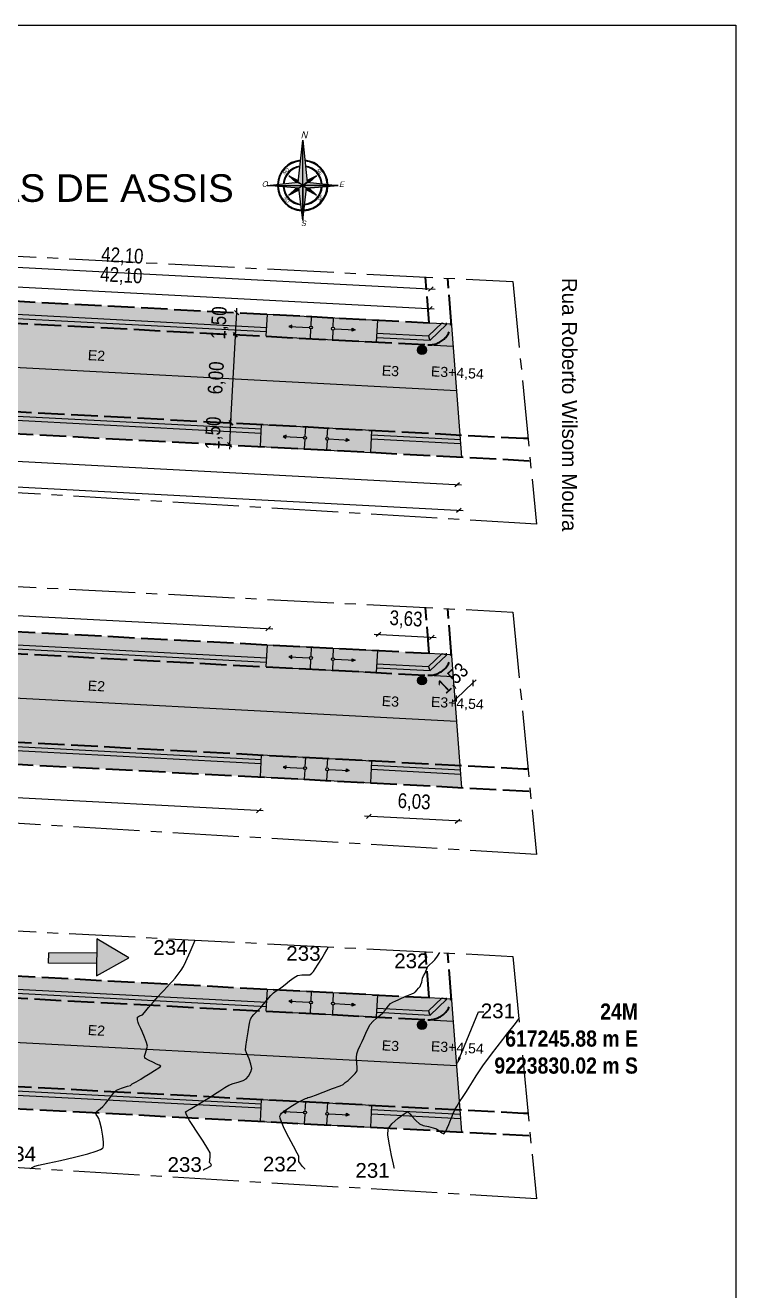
# Model space of a CAD drawing. Header units: feet. Extents: x 203667 to 205527, y 9204857 to 9205156.
# Drawn here: x 205034.8 to 205083, y 9205009.2 to 9205095.2 of the extents above; entities that cross this region are included whole.
import ezdxf
from ezdxf import colors
from ezdxf.entities.mleader import LeaderData, LeaderLine
from ezdxf.math import Vec2, Vec3

# ---------------------------------------------------------------- set-up
doc = ezdxf.new("R2010")
doc.units = ezdxf.units.FT
doc.header["$LTSCALE"] = 0.3
doc.header["$MEASUREMENT"] = 0
for name, pattern in [('ACAD_ISO02W100', [15, 12, -3]), ('CENTER2', [1.125, 0.75, -0.125, 0.125, -0.125]), ('CONTINUO', [0])]:
    doc.linetypes.add(name, pattern=pattern)
for name, color, linetype in [('_EIXO PROJETADO', 2, 'Continuous'), ('C-ROAD-CNTR-N', 92, 'Continuous'), ('C1-HM-CURVA_INTERMEDIARIA', 3, 'Continuous'), ('Calçada Projetada', 20, 'Continuous'), ('cotas1', 7, 'Continuous'), ('Estacas', 7, 'CONTINUO'), ('F-HZ-ESTACA', 98, 'Continuous'), ('NORTE', 7, 'Continuous'), ('Pavimento projetado', 51, 'Continuous'), ('PONTOS_SUBSTITUIDOS', 7, 'Continuous'), ('Poste e Rede Elétrica', 6, 'Continuous'), ('SINALIZACAO', 1, 'Continuous'), ('TEXTOS', 7, 'Continuous')]:
    doc.layers.add(name, color=color, linetype=linetype)
for name, color, linetype, lineweight in [('Alvenaria de 1 Vez', 6, 'ACAD_ISO02W100', 35), ('Cotas Acessibilidade', 5, 'Continuous', 25), ('Cotas Calçadas', 7, 'Continuous', 25), ('MEIO FIO PROJETADO', 7, 'ACAD_ISO02W100', 35), ('PENA015', 1, 'Continuous', 15)]:
    doc.layers.add(name, color=color, linetype=linetype, lineweight=lineweight)
doc.styles.add('Arial', font='arial.ttf')
doc.styles.add('COTAS', font='ariblk.ttf', dxfattribs={"width": 0.75})
doc.styles.add('Roman', font='arial.ttf', dxfattribs={"height": 2})
doc.styles.add('SUPERFRENCH', font='SUF_____.pfb', dxfattribs={"oblique": 15, "height": 2})
doc.styles.add('TARCISIO', font='swissci.ttf')
doc.dimstyles.new('Cota Alvenaria', dxfattribs={"dimtxt": 1, "dimasz": 0.3, "dimexe": 1, "dimexo": 1, "dimgap": 0.5, "dimtad": 1, "dimzin": 4, "dimtxsty": 'TARCISIO', "dimblk": 'OBLIQUE', "dimcen": -2, "dimdle": 0.3, "dimse1": 1, "dimse2": 1, "dimclrd": 256, "dimclre": 256, "dimclrt": 6, "dimadec": 0, "dimazin": 0, "dimtfac": 1, "dimtix": 1, "dimtmove": 0, "dimatfit": 3, "dimldrblk": 'DOT', "dimfxl": 1, "dimlwd": -1, "dimlwe": -1, "dimarcsym": 0})
doc.dimstyles.new('Cota Calçadas', dxfattribs={"dimtxt": 1, "dimasz": 0.3, "dimexe": 1, "dimexo": 1, "dimgap": 0.5, "dimtad": 1, "dimzin": 4, "dimtxsty": 'TARCISIO', "dimblk": 'OBLIQUE', "dimcen": -2, "dimdle": 0.3, "dimse1": 1, "dimse2": 1, "dimclrd": 256, "dimclre": 256, "dimclrt": 256, "dimadec": 0, "dimazin": 0, "dimtfac": 1, "dimtix": 1, "dimtmove": 0, "dimatfit": 3, "dimldrblk": 'DOT', "dimfxl": 1, "dimlwd": -1, "dimlwe": -1, "dimarcsym": 0})
doc.dimstyles.new('Cota Piso Tatil', dxfattribs={"dimtxt": 1, "dimasz": 0.3, "dimexe": 1, "dimexo": 1, "dimgap": 0.5, "dimtad": 1, "dimzin": 4, "dimtxsty": 'TARCISIO', "dimblk": 'OBLIQUE', "dimcen": -2, "dimdle": 0.3, "dimse1": 1, "dimse2": 1, "dimclrd": 256, "dimclre": 256, "dimclrt": 5, "dimadec": 0, "dimazin": 0, "dimtfac": 1, "dimtix": 1, "dimtmove": 0, "dimatfit": 3, "dimldrblk": 'DOT', "dimfxl": 1, "dimlwd": -1, "dimlwe": -1, "dimarcsym": 0})

# ---------------------------------------------------------------- blocks, each defined once
blk = doc.blocks.new('r150')
at = {"linetype": 'Continuous'}
h = blk.add_hatch(color=4, dxfattribs=at)
h.dxf.hatch_style = 1
edge = h.paths.add_edge_path()
edge.add_arc((0, 0.907), 0.1, 180, 270, ccw=False)
edge.add_line((-0.1, 0.907), (-1.3, 0.907))
edge.add_line((-1.3, 0.907), (-1.3, 0.807))
edge.add_line((-1.3, 0.807), (-1.5, 0.907))
edge.add_line((-1.5, 0.907), (-1.3, 1.007))
edge.add_line((-1.3, 1.007), (-1.3, 0.907))
edge.add_line((-1.3, 0.907), (-0.1, 0.907))
edge.add_arc((0, 0.907), 0.1, 90, 180, ccw=False)
edge.add_line((0, 1.007), (0, 1.65))
edge.add_line((0, 1.65), (-3, 1.65))
edge.add_line((-3, 1.65), (-3, 0.15))
edge.add_line((-3, 0.15), (0, 0.15))
edge.add_line((0, 0.15), (0, 0.807))
edge = h.paths.add_edge_path()
edge.add_arc((1.5, 0.907), 0.1, 180, 270, ccw=False)
edge.add_arc((1.5, 0.907), 0.1, 90, 180, ccw=False)
edge.add_line((1.5, 1.007), (1.5, 1.65))
edge.add_line((1.5, 1.65), (0, 1.65))
edge.add_line((0, 1.65), (0, 1.007))
edge.add_arc((0, 0.907), 0.1, 0, 90, ccw=False)
edge.add_arc((0, 0.907), 0.1, -90, 0, ccw=False)
edge.add_line((0, 0.807), (0, 0.15))
edge.add_line((0, 0.15), (1.5, 0.15))
edge.add_line((1.5, 0.15), (1.5, 0.807))
edge = h.paths.add_edge_path()
edge.add_line((4.5, 1.65), (1.5, 1.65))
edge.add_line((1.5, 1.65), (1.5, 1.007))
edge.add_arc((1.5, 0.907), 0.1, 0, 90, ccw=False)
edge.add_line((1.6, 0.907), (2.8, 0.907))
edge.add_line((2.8, 0.907), (2.8, 1.007))
edge.add_line((2.8, 1.007), (3, 0.907))
edge.add_line((3, 0.907), (2.8, 0.807))
edge.add_line((2.8, 0.807), (2.8, 0.907))
edge.add_line((2.8, 0.907), (1.6, 0.907))
edge.add_arc((1.5, 0.907), 0.1, -90, 0, ccw=False)
edge.add_line((1.5, 0.807), (1.5, 0.15))
edge.add_line((1.5, 0.15), (4.5, 0.15))
edge.add_line((4.5, 0.15), (4.5, 1.65))
at = {"layer": 'PENA015', "color": 7}
for points in [[(-3, 0.15), (-3, 1.65)], [(-3, 1.65), (4.5, 1.65)], [(-1.3, 1.007), (-1.5, 0.907), (-1.3, 0.807)], [(-1.5, 0.907), (-0.1, 0.907)], [(-1.3, 0.807), (-1.3, 1.007)], [(0, 1.007), (0, 1.65)], [(1.5, 1.007), (1.5, 1.65)], [(1.6, 0.907), (3, 0.907)], [(2.8, 0.807), (2.8, 1.007)], [(2.8, 1.007), (3, 0.907), (2.8, 0.807)], [(4.5, 0.15), (4.5, 1.65)], [(-3, 0.15), (4.5, 0.15)], [(0, 0.15), (0, 0.807)], [(1.5, 0.807), (1.5, 0.15)]]:
    blk.add_lwpolyline(points, dxfattribs=at)
for centre in [(0, 0.907), (1.5, 0.907)]:
    blk.add_circle(centre, 0.1, dxfattribs=at)
blk = doc.blocks.new('*U61')
at = {"layer": 'NORTE', "color": 252, "linetype": 'Continuous'}
for points in [[(0.236, 2.003), (0.962, 1.141), (1.127, 1.112)], [(2.264, 2.249), (1.127, 1.112), (1.322, 1.078)], [(1.156, 0.948), (1.127, 1.112), (0.244, 0.23)], [(1.127, 1.112), (1.156, 0.948), (2.018, 0.221)]]:
    blk.add_solid(points, dxfattribs=at)
blk = doc.blocks.new('*U62')
at = {"layer": 'NORTE', "color": 252, "linetype": 'Continuous'}
for points in [[(1.022, 1.704), (1.034, 1.355), (1.092, 1.308)], [(0.535, 1.216), (0.922, 1.09), (0.962, 1.141)], [(1.156, 0.948), (1.104, 0.907), (1.231, 0.521)], [(1.322, 1.078), (1.37, 1.019), (1.718, 1.008)]]:
    blk.add_solid(points, dxfattribs=at)
blk = doc.blocks.new('*U63')
at = {"layer": 'NORTE', "linetype": 'Continuous'}
for points in [[(1.494, 1.556), (2.264, 2.249), (1.092, 1.308)], [(1.494, 1.556), (1.127, 1.112), (2.264, 2.249)], [(1.494, 1.556), (1.092, 1.308), (1.127, 1.112)]]:
    blk.add_solid(points, dxfattribs=at)
blk = doc.blocks.new('*U64')
at = {"layer": 'NORTE', "linetype": 'Continuous'}
for points in [[(0.236, 2.003), (1.034, 1.352), (1.034, 1.355)], [(0.236, 2.003), (1.127, 1.112), (1.034, 1.352)], [(1.022, 1.704), (1.092, 1.308), (1.14, 1.346)], [(1.034, 1.352), (1.127, 1.112), (1.092, 1.308)], [(1.127, 1.112), (0.962, 1.141), (0.244, 0.23)], [(0.535, 1.216), (0.958, 1.142), (0.905, 1.204)], [(1.127, 1.112), (1.366, 1.019), (1.322, 1.078)], [(1.127, 1.112), (2.018, 0.221), (1.366, 1.019)], [(1.156, 0.943), (1.231, 0.521), (1.219, 0.891)], [(1.36, 1.125), (1.322, 1.078), (1.718, 1.008)], [(1.366, 1.019), (2.018, 0.221), (1.37, 1.019)]]:
    blk.add_solid(points, dxfattribs=at)
blk = doc.blocks.new('norte01')
at = {"layer": 'NORTE'}
for p, q in [((-0.098, 0.141), (0, 1.26)), ((0, 1.26), (0.114, 0.163)), ((-1.248, 0), (-0.096, 0.137)), ((0, 0), (-1.248, 0)), ((0.114, 0.163), (1.608, 0)), ((-0.098, -0.141), (0, 0)), ((0, -1.26), (-0.098, -0.141)), ((0.114, -0.163), (0, -1.26)), ((1.608, 0), (0.114, -0.163))]:
    blk.add_line(p, q, dxfattribs=at)
for points in [[(0, 1.26), (0, 0), (-0.096, 0.137)], [(-0.161, 0.129), (-0.096, 0.137), (-0.345, 0.492)], [(0.114, 0.163), (0.345, 0.492), (0.104, 0.235)], [(-0.161, -0.129), (-0.096, -0.137), (-0.345, -0.492)], [(0, -1.26), (0, 0), (-0.096, -0.137)], [(0, 0), (1.608, 0), (0.114, -0.163)], [(0.114, -0.163), (0.345, -0.492), (0.104, -0.235)]]:
    blk.add_lwpolyline(points, close=True, dxfattribs=at)
for points in [[(0, 1.26), (0, 0)], [(0, 0), (-0.345, 0.492)], [(-0.345, 0.492), (-0.161, 0.129)], [(-0.345, 0.492), (-0.089, 0.219)], [(0, 0), (0.345, 0.492)], [(0.345, 0.492), (0.104, 0.235)], [(0.345, 0.492), (0.174, 0.156)], [(-1.248, 0), (1.608, 0)], [(-1.248, 0), (1.608, 0)], [(-1.248, 0), (-0.096, -0.137)], [(0, 0), (-0.345, -0.492)], [(-0.345, -0.492), (-0.161, -0.129)], [(-0.345, -0.492), (-0.091, -0.222)], [(0, -1.26), (0, 0)], [(0, 0), (0.345, -0.492)], [(0.345, -0.492), (0.104, -0.235)], [(0.345, -0.492), (0.174, -0.156)]]:
    blk.add_lwpolyline(points, dxfattribs=at)
for radius, start, end in [(0.9, 92.0213, 177.3619), (0.871, 92.2575, 177.0455), (0.697, 94.0924, 174.5827), (0.668, 94.4924, 174.0444), (0.9, 4.9431, 87.6111), (0.871, 5.3202, 87.3318), (0.697, 8.261, 85.1591), (0.668, 8.9053, 84.6848), (0.9, 182.6381, 267.9787), (0.871, 182.9545, 267.7425), (0.697, 185.4173, 265.9076), (0.668, 185.9556, 265.5076), (0.9, 272.3889, 355.0569), (0.871, 272.6682, 354.6798), (0.697, 274.8409, 351.739), (0.668, 275.3152, 351.0947)]:
    blk.add_arc((0, 0), radius, start, end, dxfattribs=at)
at = {"layer": 'NORTE', "color": 254, "linetype": 'Continuous', "rotation": 314.9999999999994}
for name in ['*U61', '*U62']:
    blk.add_blockref(name, (-1.583, 0.01), dxfattribs=at)
at = {"layer": 'NORTE', "linetype": 'Continuous', "rotation": 314.9999999999994}
for name in ['*U64', '*U63']:
    blk.add_blockref(name, (-1.583, 0.01), dxfattribs=at)
at = {"layer": 'NORTE', "style": 'SUPERFRENCH', "oblique": 15}
for s, height, rotation, p in [('O', 0.192, 270, (-0.046, 1.457)), ('SO', 0.12, 225, (-0.459, 0.718)), ('NO', 0.12, 315, (0.361, 0.651)), ('S', 0.192, 270, (-1.445, 0.065)), ('N', 0.24, 270, (1.68, 0.072)), ('SE', 0.12, 315, (-0.588, -0.585)), ('NE', 0.12, 225, (0.536, -0.47)), ('E', 0.192, 270, (-0.055, -1.291))]:
    blk.add_text(s, height=height, rotation=rotation, dxfattribs=at).set_placement(p)
blk = doc.blocks.new('_Oblique')
at = {"layer": 'cotas1', "color": 0, "lineweight": -2}
blk.add_line((-0.5, -0.5), (0.5, 0.5), dxfattribs=at)
blk = doc.blocks.new('*D360')
at = {"layer": 'Cotas Acessibilidade', "transparency": 16777216}
blk.add_line((204999.293, 9205056.891), (205051.583, 9205054.136), dxfattribs=at)
at = {"layer": 'Defpoints', "color": 0, "transparency": 16777216}
for p in [(204999.474, 9205054.613), (205051.283, 9205054.151), (205051.164, 9205051.889, 0)]:
    blk.add_point(p, dxfattribs=at)
at = {"layer": 'Cotas Acessibilidade', "transparency": 16777216, "xscale": 0.3, "yscale": 0.3, "zscale": 0.3}
for p, rotation in [((204999.593, 9205056.876), 176.9830488568913), ((205051.283, 9205054.151), 356.9830488568913)]:
    blk.add_blockref('_Oblique', p, dxfattribs=dict(at, rotation=rotation))
at = {"layer": 'Cotas Acessibilidade', "color": 5, "transparency": 16777216, "insert": (205025.496, 9205056.607), "char_height": 1, "attachment_point": 5, "rotation": 356.98305, "style": 'TARCISIO'}
blk.add_mtext('51,76', dxfattribs=at)
blk = doc.blocks.new('_Dot')
at = {"color": 0, "linetype": 'ByBlock', "lineweight": -2}
blk.add_line((-0.5, 0), (-1, 0), dxfattribs=at)
at = {"color": 0, "linetype": 'ByBlock', "const_width": 0.5}
blk.add_lwpolyline([(-0.25, 0, 1), (0.25, 0, 1)], format="xyb", close=True, dxfattribs=at)
blk = doc.blocks.new('*D189')
at = {"layer": 'Cotas Acessibilidade', "transparency": 16777216}
blk.add_line((205058.473, 9205053.775), (205062.693, 9205053.554), dxfattribs=at)
at = {"layer": 'Defpoints', "color": 0, "transparency": 16777216}
for p in [(205062.393, 9205053.57), (205058.654, 9205051.494, 0), (205062.275, 9205051.305, 0)]:
    blk.add_point(p, dxfattribs=at)
at = {"layer": 'Cotas Acessibilidade', "transparency": 16777216, "xscale": 0.3, "yscale": 0.3, "zscale": 0.3}
for p, rotation in [((205058.772, 9205053.76), 177.0054117076237), ((205062.393, 9205053.57), 357.0054117076237)]:
    blk.add_blockref('_Oblique', p, dxfattribs=dict(at, rotation=rotation))
at = {"layer": 'Cotas Acessibilidade', "color": 5, "transparency": 16777216, "insert": (205060.64, 9205054.759), "char_height": 1, "attachment_point": 5, "rotation": 357.00541, "style": 'TARCISIO'}
blk.add_mtext('3,63', dxfattribs=at)
blk = doc.blocks.new('*D190')
at = {"layer": 'Cotas Acessibilidade', "transparency": 16777216}
for p, q in [((205064.073, 9205049.41), (205065.184, 9205050.464)), ((205065.184, 9205050.464), (205065.401, 9205050.67)), ((205064.073, 9205049.41), (205063.855, 9205049.203))]:
    blk.add_line(p, q, dxfattribs=at)
at = {"layer": 'Defpoints', "color": 0, "transparency": 16777216}
for p in [(205063.386, 9205052.359, 0), (205062.275, 9205051.305, 0), (205065.184, 9205050.464)]:
    blk.add_point(p, dxfattribs=at)
at = {"layer": 'Cotas Acessibilidade', "transparency": 16777216, "xscale": 0.3, "yscale": 0.3, "zscale": 0.3}
for p, rotation in [((205065.184, 9205050.464), 223.4915244976605), ((205064.073, 9205049.41), 43.49152449766054)]:
    blk.add_blockref('_Oblique', p, dxfattribs=dict(at, rotation=rotation))
at = {"layer": 'Cotas Acessibilidade', "color": 5, "transparency": 16777216, "insert": (205063.874, 9205050.732), "char_height": 1, "attachment_point": 5, "rotation": 43.49152, "style": 'TARCISIO'}
blk.add_mtext('1,53', dxfattribs=at)
blk = doc.blocks.new('*D191')
at = {"layer": 'Cotas Acessibilidade', "transparency": 16777216}
blk.add_line((205064.441, 9205041.062), (205057.822, 9205041.411), dxfattribs=at)
at = {"layer": 'Defpoints', "color": 0, "transparency": 16777216}
for p in [(205058.304, 9205044.854, 0), (205064.324, 9205044.536, 0), (205058.121, 9205041.396)]:
    blk.add_point(p, dxfattribs=at)
at = {"layer": 'Cotas Acessibilidade', "transparency": 16777216, "xscale": 0.3, "yscale": 0.3, "zscale": 0.3}
for p, rotation in [((205058.121, 9205041.396), 176.9830488764366), ((205064.141, 9205041.078), 356.9830488764366)]:
    blk.add_blockref('_Oblique', p, dxfattribs=dict(at, rotation=rotation))
at = {"layer": 'Cotas Acessibilidade', "color": 5, "transparency": 16777216, "insert": (205061.189, 9205042.331), "char_height": 1, "attachment_point": 5, "rotation": 356.98305, "style": 'TARCISIO'}
blk.add_mtext('6,03', dxfattribs=at)
blk = doc.blocks.new('*D192')
at = {"layer": 'Cotas Acessibilidade', "transparency": 16777216}
blk.add_line((205050.931, 9205041.774), (204999.321, 9205044.495), dxfattribs=at)
at = {"layer": 'Defpoints', "color": 0, "transparency": 16777216}
for p in [(204999.803, 9205047.937, 0), (204999.621, 9205044.479), (205050.814, 9205045.248, 0)]:
    blk.add_point(p, dxfattribs=at)
at = {"layer": 'Cotas Acessibilidade', "transparency": 16777216, "xscale": 0.3, "yscale": 0.3, "zscale": 0.3}
for p, rotation in [((204999.621, 9205044.479), 176.9830488802311), ((205050.632, 9205041.79), 356.9830488802311)]:
    blk.add_blockref('_Oblique', p, dxfattribs=dict(at, rotation=rotation))
at = {"layer": 'Cotas Acessibilidade', "color": 5, "transparency": 16777216, "insert": (205025.184, 9205044.229), "char_height": 1, "attachment_point": 5, "rotation": 356.98305, "style": 'TARCISIO'}
blk.add_mtext('51,08', dxfattribs=at)
blk = doc.blocks.new('*D369')
at = {"layer": 'Cotas Calçadas', "transparency": 16777216}
blk.add_line((205019.92, 9205078.128), (205062.559, 9205075.881), dxfattribs=at)
at = {"layer": 'Defpoints', "color": 0, "transparency": 16777216}
for p in [(205020.09, 9205075.658), (205062.259, 9205075.897), (205062.13, 9205073.443)]:
    blk.add_point(p, dxfattribs=at)
at = {"layer": 'Cotas Calçadas', "transparency": 16777216, "xscale": 0.3, "yscale": 0.3, "zscale": 0.3}
for p, rotation in [((205020.219, 9205078.113), 176.9830488638376), ((205062.259, 9205075.897), 356.9830488638376)]:
    blk.add_blockref('_Oblique', p, dxfattribs=dict(at, rotation=rotation))
at = {"layer": 'Cotas Calçadas', "transparency": 16777216, "insert": (205041.297, 9205078.099), "char_height": 1, "attachment_point": 5, "rotation": 356.98305, "style": 'TARCISIO'}
blk.add_mtext('42,10', dxfattribs=at)
blk = doc.blocks.new('*D370')
at = {"layer": 'Cotas Calçadas', "transparency": 16777216}
blk.add_line((204999.222, 9205067.372), (205064.421, 9205063.936), dxfattribs=at)
at = {"layer": 'Defpoints', "color": 0, "transparency": 16777216}
for p in [(204999.699, 9205070.725), (205064.299, 9205067.32), (205064.121, 9205063.951)]:
    blk.add_point(p, dxfattribs=at)
at = {"layer": 'Cotas Calçadas', "transparency": 16777216, "xscale": 0.3, "yscale": 0.3, "zscale": 0.3}
for p, rotation in [((204999.521, 9205067.356), 176.983048863629), ((205064.121, 9205063.951), 356.9830488636291)]:
    blk.add_blockref('_Oblique', p, dxfattribs=dict(at, rotation=rotation))
at = {"layer": 'Cotas Calçadas', "transparency": 16777216, "insert": (205031.879, 9205066.748), "char_height": 1, "attachment_point": 5, "rotation": 356.98305, "style": 'TARCISIO'}
blk.add_mtext('64,69', dxfattribs=at)
blk = doc.blocks.new('*D371')
at = {"layer": 'Cotas Calçadas', "transparency": 16777216}
for p, q in [((205048.665, 9205066.642), (205048.744, 9205068.14)), ((205048.744, 9205068.14), (205048.759, 9205068.439)), ((205048.665, 9205066.642), (205048.649, 9205066.342))]:
    blk.add_line(p, q, dxfattribs=at)
at = {"layer": 'Defpoints', "color": 0, "transparency": 16777216}
for p in [(205048.744, 9205068.14), (205050.831, 9205068.03), (205050.752, 9205066.532, 0)]:
    blk.add_point(p, dxfattribs=at)
at = {"layer": 'Cotas Calçadas', "transparency": 16777216, "xscale": 0.3, "yscale": 0.3, "zscale": 0.3}
for p, rotation in [((205048.744, 9205068.14), 266.9830488592135), ((205048.665, 9205066.642), 86.98304885921344)]:
    blk.add_blockref('_Oblique', p, dxfattribs=dict(at, rotation=rotation))
at = {"layer": 'Cotas Calçadas', "transparency": 16777216, "insert": (205047.611, 9205067.448), "char_height": 1, "attachment_point": 5, "rotation": 86.98305, "style": 'TARCISIO'}
blk.add_mtext('1,50', dxfattribs=at)
blk = doc.blocks.new('*D372')
at = {"layer": 'Cotas Calçadas', "transparency": 16777216}
blk.add_line((205048.728, 9205067.84), (205049.075, 9205074.431), dxfattribs=at)
at = {"layer": 'Defpoints', "color": 0, "transparency": 16777216}
for p in [(205049.059, 9205074.131), (205051.147, 9205074.021), (205050.831, 9205068.03)]:
    blk.add_point(p, dxfattribs=at)
at = {"layer": 'Cotas Calçadas', "transparency": 16777216, "xscale": 0.3, "yscale": 0.3, "zscale": 0.3}
for p, rotation in [((205049.059, 9205074.131), 86.98304886280864), ((205048.744, 9205068.14), 266.9830488628086)]:
    blk.add_blockref('_Oblique', p, dxfattribs=dict(at, rotation=rotation))
at = {"layer": 'Cotas Calçadas', "transparency": 16777216, "insert": (205047.808, 9205071.193), "char_height": 1, "attachment_point": 5, "rotation": 86.98305, "style": 'TARCISIO'}
blk.add_mtext('6,00', dxfattribs=at)
blk = doc.blocks.new('*D373')
at = {"layer": 'Cotas Calçadas', "transparency": 16777216}
for p, q in [((205049.059, 9205074.131), (205049.138, 9205075.629)), ((205049.138, 9205075.629), (205049.154, 9205075.929)), ((205049.059, 9205074.131), (205049.044, 9205073.832))]:
    blk.add_line(p, q, dxfattribs=at)
at = {"layer": 'Defpoints', "color": 0, "transparency": 16777216}
for p in [(205049.138, 9205075.629), (205051.226, 9205075.519), (205051.147, 9205074.021)]:
    blk.add_point(p, dxfattribs=at)
at = {"layer": 'Cotas Calçadas', "transparency": 16777216, "xscale": 0.3, "yscale": 0.3, "zscale": 0.3}
for p, rotation in [((205049.138, 9205075.629), 266.9830488619973), ((205049.059, 9205074.131), 86.9830488619973)]:
    blk.add_blockref('_Oblique', p, dxfattribs=dict(at, rotation=rotation))
at = {"layer": 'Cotas Calçadas', "transparency": 16777216, "insert": (205048.005, 9205074.938), "char_height": 1, "attachment_point": 5, "rotation": 86.98305, "style": 'TARCISIO'}
blk.add_mtext('1,50', dxfattribs=at)
blk = doc.blocks.new('*D375')
at = {"layer": 'Cotas Calçadas', "transparency": 16777216}
blk.add_line((204999.318, 9205065.627), (205064.524, 9205062.191), dxfattribs=at)
at = {"layer": 'Defpoints', "color": 0, "transparency": 16777216}
for p in [(204999.808, 9205069.217), (205064.414, 9205065.812), (205064.224, 9205062.207)]:
    blk.add_point(p, dxfattribs=at)
at = {"layer": 'Cotas Calçadas', "transparency": 16777216, "xscale": 0.3, "yscale": 0.3, "zscale": 0.3}
for p, rotation in [((204999.618, 9205065.612), 176.9830488648498), ((205064.224, 9205062.207), 356.9830488648498)]:
    blk.add_blockref('_Oblique', p, dxfattribs=dict(at, rotation=rotation))
at = {"layer": 'Cotas Calçadas', "color": 6, "transparency": 16777216, "insert": (205031.979, 9205065.003), "char_height": 1, "attachment_point": 5, "rotation": 356.98305, "style": 'TARCISIO'}
blk.add_mtext('64,70', dxfattribs=at)
blk = doc.blocks.new('*D377')
at = {"layer": 'Cotas Calçadas', "transparency": 16777216}
blk.add_line((205019.99, 9205079.467), (205062.63, 9205077.22), dxfattribs=at)
at = {"layer": 'Defpoints', "color": 0, "transparency": 16777216}
for p in [(205020.169, 9205077.156), (205062.33, 9205077.235), (205062.209, 9205074.941)]:
    blk.add_point(p, dxfattribs=at)
at = {"layer": 'Cotas Calçadas', "transparency": 16777216, "xscale": 0.3, "yscale": 0.3, "zscale": 0.3}
for p, rotation in [((205020.29, 9205079.451), 176.983048863846), ((205062.33, 9205077.235), 356.983048863846)]:
    blk.add_blockref('_Oblique', p, dxfattribs=dict(at, rotation=rotation))
at = {"layer": 'Cotas Calçadas', "color": 6, "transparency": 16777216, "insert": (205041.368, 9205079.437), "char_height": 1, "attachment_point": 5, "rotation": 356.98305, "style": 'TARCISIO'}
blk.add_mtext('42,10', dxfattribs=at)
blk = doc.blocks.new('A$C0B4D12F7')
at = {"layer": 'SINALIZACAO'}
h = blk.add_hatch(color=4, dxfattribs=at)
h.dxf.hatch_style = 1
h.paths.add_polyline_path([(3.391, 0), (5.645, 1.302), (3.391, 2.603)])
h = blk.add_hatch(color=4, dxfattribs=at)
h.dxf.hatch_style = 1
h.paths.add_polyline_path([(3.391, 1.591), (0, 1.591), (0, 0.867), (3.391, 0.867)])
at = {"layer": 'SINALIZACAO', "color": 4}
for p, q in [((3.391, 1.591), (0, 1.591)), ((0, 0.867), (0, 1.591)), ((3.391, 0.867), (0, 0.867))]:
    blk.add_line(p, q, dxfattribs=at)
blk.add_lwpolyline([(5.645, 1.302), (3.391, 2.603), (3.391, 0)], close=True, dxfattribs=at)

msp = doc.modelspace()

# ---------------------------------------------------------------- hatches: boundary and pattern name
at = {"layer": 'Calçada Projetada'}
h = msp.add_hatch(color=256, dxfattribs=at)
h.dxf.hatch_style = 1
h.paths.add_polyline_path([(205020.169, 9205077.156), (205020.201, 9205076.376), (205020.193, 9205076.377), (205020.231, 9205075.651), (205062.13, 9205073.443, 0.414214), (205063.707, 9205074.862), (205062.209, 9205074.941)])
h = msp.add_hatch(color=256, dxfattribs=at)
h.dxf.hatch_style = 1
h.paths.add_polyline_path([(205064.414, 9205065.812), (205064.299, 9205067.32), (205000.356, 9205070.69, -1.199273), (204999.783, 9205070.542), (204999.808, 9205069.217)])
h.paths.add_polyline_path([(205032.859, 9205068.17, -1), (205033.461, 9205068.17, -1)], flags=16)
h = msp.add_hatch(color=256, dxfattribs=at)
h.dxf.hatch_style = 1
h.paths.add_polyline_path([(205020.169, 9205054.699), (205020.201, 9205053.919), (205020.193, 9205053.92), (205020.231, 9205053.194), (205062.13, 9205050.986, 0.414214), (205063.707, 9205052.405), (205062.209, 9205052.484)])
h = msp.add_hatch(color=256, dxfattribs=at)
h.dxf.hatch_style = 1
h.paths.add_polyline_path([(205064.414, 9205043.355), (205064.299, 9205044.863), (205000.356, 9205048.233, -1.199273), (204999.783, 9205048.085), (204999.808, 9205046.76)])
h.paths.add_polyline_path([(205032.859, 9205045.714, -1), (205033.461, 9205045.714, -1)], flags=16)
h = msp.add_hatch(color=256, dxfattribs=at)
h.dxf.hatch_style = 1
h.paths.add_polyline_path([(205020.169, 9205031.295), (205020.201, 9205030.515), (205020.193, 9205030.516), (205020.231, 9205029.79), (205062.13, 9205027.582, 0.414214), (205063.707, 9205029.001), (205062.209, 9205029.08)])
h = msp.add_hatch(color=256, dxfattribs=at)
h.dxf.hatch_style = 1
h.paths.add_polyline_path([(205064.414, 9205019.951), (205064.299, 9205021.459), (205000.356, 9205024.829, -1.199273), (204999.783, 9205024.681), (204999.808, 9205023.356)])
h.paths.add_polyline_path([(205032.859, 9205022.31, -1), (205033.461, 9205022.31, -1)], flags=16)
at = {"layer": 'Pavimento projetado', "lineweight": 20}
h = msp.add_hatch(color=256, dxfattribs=at)
h.dxf.hatch_style = 1
h.paths.add_polyline_path([(205064.067, 9205070.336), (204999.608, 9205073.734), (204999.699, 9205070.725), (204999.824, 9205070.718, -0.602815), (205000.356, 9205070.69), (205064.299, 9205067.32)])
h.paths.add_polyline_path([(205063.835, 9205073.353), (205062.13, 9205073.443), (204999.457, 9205076.746), (204999.602, 9205073.936), (204999.608, 9205073.734), (205064.067, 9205070.336)])
h.paths.add_polyline_path([(205062.026, 9205073.088, -1), (205061.424, 9205073.088, -1)], flags=16)
h = msp.add_hatch(color=256, dxfattribs=at)
h.dxf.hatch_style = 1
h.paths.add_polyline_path([(205062.13, 9205073.443), (205063.835, 9205073.353), (205063.72, 9205074.861), (205063.707, 9205074.862, -0.414214)])
h = msp.add_hatch(color=256, dxfattribs=at)
h.dxf.hatch_style = 1
h.paths.add_polyline_path([(205064.067, 9205047.879), (204999.608, 9205051.277), (204999.699, 9205048.268), (204999.824, 9205048.261, -0.602815), (205000.356, 9205048.233), (205064.299, 9205044.863)])
h.paths.add_polyline_path([(205063.835, 9205050.896), (205062.13, 9205050.986), (204999.457, 9205054.289), (204999.602, 9205051.479), (204999.608, 9205051.277), (205064.067, 9205047.879)])
h.paths.add_polyline_path([(205062.026, 9205050.631, -1), (205061.424, 9205050.631, -1)], flags=16)
h = msp.add_hatch(color=256, dxfattribs=at)
h.dxf.hatch_style = 1
h.paths.add_polyline_path([(205062.13, 9205050.986), (205063.835, 9205050.896), (205063.72, 9205052.404), (205063.707, 9205052.405, -0.414214)])
h = msp.add_hatch(color=256, dxfattribs=at)
h.dxf.hatch_style = 1
h.paths.add_polyline_path([(205064.067, 9205024.476), (204999.608, 9205027.873), (204999.699, 9205024.864), (204999.824, 9205024.857, -0.602815), (205000.356, 9205024.829), (205064.299, 9205021.459)])
h.paths.add_polyline_path([(205063.835, 9205027.492), (205062.13, 9205027.582), (204999.457, 9205030.885), (204999.602, 9205028.075), (204999.608, 9205027.873), (205064.067, 9205024.476)])
h.paths.add_polyline_path([(205062.026, 9205027.227, -1), (205061.424, 9205027.227, -1)], flags=16)
h = msp.add_hatch(color=256, dxfattribs=at)
h.dxf.hatch_style = 1
h.paths.add_polyline_path([(205062.13, 9205027.582), (205063.835, 9205027.492), (205063.72, 9205029), (205063.707, 9205029.001, -0.414214)])
at = {"layer": 'Poste e Rede Elétrica', "linetype": 'ByBlock'}
h = msp.add_hatch(color=256, dxfattribs=at)
h.dxf.hatch_style = 1
h.paths.add_polyline_path([(205061.424, 9205073.088, 1), (205062.026, 9205073.088, 1)])
h = msp.add_hatch(color=256, dxfattribs=at)
h.dxf.hatch_style = 1
h.paths.add_polyline_path([(205061.424, 9205050.631, 1), (205062.026, 9205050.631, 1)])
h = msp.add_hatch(color=256, dxfattribs=at)
h.dxf.hatch_style = 1
h.paths.add_polyline_path([(205061.424, 9205027.227, 1), (205062.026, 9205027.227, 1)])

# ---------------------------------------------------------------- linework, layer by layer
at = {"layer": '_EIXO PROJETADO', "linetype": 'CENTER2', "ltscale": 20}
for points in [[(204997.307, 9205081.377), (205067.899, 9205077.743), (205069.497, 9205061.266), (204997.957, 9205065.55)], [(204997.307, 9205058.92), (205067.899, 9205055.287), (205069.497, 9205038.809), (204997.957, 9205043.093)], [(204997.307, 9205035.516), (205067.899, 9205031.883), (205069.497, 9205015.406), (204997.957, 9205019.689)]]:
    msp.add_lwpolyline(points, close=True, dxfattribs=at)
at = {"layer": 'Alvenaria de 1 Vez', "ltscale": 0.5}
for points in [[(205020.169, 9205077.156), (205062.209, 9205074.941), (205061.97, 9205078.049)], [(204999.808, 9205069.217), (205069.08, 9205065.566)], [(205020.169, 9205054.699), (205062.209, 9205052.484), (205061.97, 9205055.592)], [(204999.808, 9205046.76), (205069.08, 9205043.109)], [(205020.169, 9205031.295), (205062.209, 9205029.08), (205061.97, 9205032.188)], [(204999.808, 9205023.356), (205069.08, 9205019.705)]]:
    msp.add_lwpolyline(points, dxfattribs=at)
at = {"layer": 'C-ROAD-CNTR-N', "color": 98, "linetype": 'Continuous', "lineweight": -3, "flags": 128}
for points in [[(204999.608, 9205073.734), (205064.067, 9205070.336)], [(204999.608, 9205051.277), (205064.067, 9205047.879)], [(204999.608, 9205027.873), (205064.067, 9205024.476)]]:
    msp.add_lwpolyline(points, dxfattribs=at)
at = {"layer": 'C1-HM-CURVA_INTERMEDIARIA', "linetype": 'Continuous', "lineweight": -3, "flags": 128}
for points, elevation in [([(205035.126, 9205017.464), (205035.204, 9205017.51), (205035.324, 9205017.58), (205035.375, 9205017.61), (205035.426, 9205017.639), (205035.673, 9205017.69), (205036.304, 9205017.823), (205037.172, 9205018.012), (205038.127, 9205018.235), (205039.021, 9205018.466), (205039.593, 9205018.639), (205039.888, 9205018.755), (205040.003, 9205018.823), (205040.032, 9205018.853), (205040.056, 9205018.899), (205040.087, 9205019.022), (205040.096, 9205019.27), (205040.054, 9205019.675), (205039.953, 9205020.206), (205039.846, 9205020.645), (205039.782, 9205020.865), (205039.697, 9205020.992), (205039.584, 9205021.129), (205039.535, 9205021.242), (205039.647, 9205021.366), (205039.865, 9205021.525), (205040.052, 9205021.673), (205040.221, 9205021.883), (205040.486, 9205022.231), (205040.766, 9205022.582), (205040.981, 9205022.8), (205041.311, 9205022.94), (205041.709, 9205023.054), (205041.914, 9205023.108), (205041.979, 9205023.163), (205042.044, 9205023.22), (205042.136, 9205023.271), (205042.308, 9205023.363), (205042.46, 9205023.448), (205042.615, 9205023.541), (205042.861, 9205023.693), (205043.12, 9205023.855), (205043.313, 9205023.977), (205043.564, 9205024.132), (205043.843, 9205024.309), (205043.974, 9205024.414), (205043.861, 9205024.484), (205043.699, 9205024.551), (205043.478, 9205024.664), (205043.135, 9205024.842), (205042.949, 9205024.943), (205042.903, 9205025.016), (205042.867, 9205025.093), (205042.921, 9205025.24), (205043.021, 9205025.525), (205043.072, 9205025.779), (205043.007, 9205026.027), (205042.865, 9205026.405), (205042.716, 9205026.769), (205042.627, 9205026.978), (205042.563, 9205027.11), (205042.487, 9205027.258), (205042.435, 9205027.382), (205042.387, 9205027.582), (205042.39, 9205027.762), (205042.545, 9205027.847), (205042.729, 9205027.923), (205042.872, 9205028.077), (205043.153, 9205028.401), (205043.489, 9205028.795), (205043.8, 9205029.157), (205044.002, 9205029.389), (205044.18, 9205029.577), (205044.391, 9205029.792), (205044.6, 9205030.009), (205044.773, 9205030.201), (205044.949, 9205030.413), (205045.16, 9205030.68), (205045.366, 9205030.958), (205045.527, 9205031.204), (205045.681, 9205031.533), (205045.966, 9205032.185), (205046.313, 9205032.994)], 234), ([(205046.87, 9205017.372), (205046.89, 9205017.383), (205046.957, 9205017.421), (205047.1, 9205017.499), (205047.303, 9205017.614), (205047.435, 9205017.702), (205047.371, 9205017.787), (205047.295, 9205017.88), (205047.309, 9205018.028), (205047.339, 9205018.294), (205047.333, 9205018.524), (205047.18, 9205018.799), (205046.85, 9205019.323), (205046.456, 9205019.93), (205046.114, 9205020.452), (205045.941, 9205020.725), (205045.827, 9205020.943), (205045.706, 9205021.191), (205045.651, 9205021.315), (205045.707, 9205021.352), (205045.771, 9205021.386), (205045.972, 9205021.505), (205046.428, 9205021.776), (205046.945, 9205022.085), (205047.331, 9205022.319), (205047.633, 9205022.515), (205047.985, 9205022.75), (205048.329, 9205022.973), (205048.604, 9205023.131), (205048.891, 9205023.24), (205049.245, 9205023.347), (205049.572, 9205023.452), (205049.778, 9205023.554), (205049.941, 9205023.755), (205050.087, 9205024.029), (205050.16, 9205024.275), (205050.109, 9205024.565), (205049.986, 9205024.912), (205049.897, 9205025.137), (205049.81, 9205025.328), (205049.741, 9205025.52), (205049.763, 9205025.751), (205049.829, 9205026.212), (205049.912, 9205026.749), (205049.986, 9205027.208), (205050.027, 9205027.433), (205050.08, 9205027.614), (205050.155, 9205027.784), (205050.302, 9205027.946), (205050.553, 9205028.194), (205050.772, 9205028.417), (205050.955, 9205028.627), (205051.213, 9205028.931), (205051.467, 9205029.226), (205051.64, 9205029.409), (205051.823, 9205029.544), (205052.045, 9205029.683), (205052.237, 9205029.808), (205052.434, 9205029.966), (205052.73, 9205030.212), (205053.035, 9205030.45), (205053.259, 9205030.588), (205053.555, 9205030.625), (205053.904, 9205030.623), (205054.113, 9205030.632), (205054.241, 9205030.733), (205054.354, 9205030.86), (205054.468, 9205031.03), (205054.679, 9205031.362), (205054.916, 9205031.743), (205055.107, 9205032.057), (205055.261, 9205032.321), (205055.378, 9205032.527)], 233), ([(205053.775, 9205017.421), (205053.76, 9205017.439), (205053.714, 9205017.494), (205053.616, 9205017.61), (205053.473, 9205017.784), (205053.365, 9205017.943), (205053.361, 9205018.125), (205053.364, 9205018.311), (205053.254, 9205018.519), (205052.997, 9205018.977), (205052.673, 9205019.571), (205052.361, 9205020.192), (205052.172, 9205020.632), (205052.092, 9205020.892), (205052.078, 9205021.019), (205052.084, 9205021.065), (205052.105, 9205021.115), (205052.184, 9205021.223), (205052.38, 9205021.399), (205052.737, 9205021.642), (205053.23, 9205021.923), (205053.638, 9205022.131), (205053.816, 9205022.217), (205053.896, 9205022.258), (205053.976, 9205022.295), (205054.099, 9205022.327), (205054.25, 9205022.367), (205054.494, 9205022.459), (205055.023, 9205022.661), (205055.643, 9205022.899), (205056.159, 9205023.097), (205056.376, 9205023.181), (205056.426, 9205023.233), (205056.517, 9205023.307), (205056.702, 9205023.46), (205056.864, 9205023.602), (205057.016, 9205023.745), (205057.196, 9205023.928), (205057.314, 9205024.104), (205057.329, 9205024.319), (205057.306, 9205024.656), (205057.282, 9205025.008), (205057.29, 9205025.266), (205057.385, 9205025.537), (205057.532, 9205025.837), (205057.663, 9205026.1), (205057.766, 9205026.341), (205057.907, 9205026.673), (205058.062, 9205027.009), (205058.208, 9205027.262), (205058.396, 9205027.463), (205058.646, 9205027.681), (205058.891, 9205027.883), (205059.064, 9205028.039), (205059.244, 9205028.257), (205059.439, 9205028.512), (205059.595, 9205028.685), (205059.75, 9205028.776), (205059.942, 9205028.86), (205060.111, 9205028.933), (205060.337, 9205029.034), (205060.7, 9205029.195), (205061.039, 9205029.346), (205061.192, 9205029.414), (205061.24, 9205029.447), (205061.288, 9205029.481), (205061.386, 9205029.597), (205061.488, 9205029.72), (205061.543, 9205029.781), (205061.596, 9205029.845), (205061.659, 9205029.979), (205061.724, 9205030.138), (205061.74, 9205030.267), (205061.757, 9205030.396), (205061.837, 9205030.552), (205061.937, 9205030.741), (205061.986, 9205030.873), (205062.046, 9205031.04), (205062.112, 9205031.177), (205062.244, 9205031.315), (205062.441, 9205031.49), (205062.606, 9205031.652), (205062.778, 9205031.898), (205062.939, 9205032.138)], 232), ([(205059.85, 9205017.465), (205059.849, 9205017.472), (205059.843, 9205017.507), (205059.839, 9205017.532), (205059.783, 9205017.77), (205059.653, 9205018.348), (205059.51, 9205019.07), (205059.413, 9205019.74), (205059.423, 9205020.16), (205059.678, 9205020.502), (205060.111, 9205020.882), (205060.524, 9205021.191), (205060.721, 9205021.319), (205060.817, 9205021.265), (205060.912, 9205021.188), (205061.048, 9205021.024), (205061.309, 9205020.725), (205061.563, 9205020.496), (205061.81, 9205020.402), (205062.159, 9205020.314), (205062.497, 9205020.236), (205062.708, 9205020.174), (205062.88, 9205020.045), (205063.066, 9205019.883), (205063.21, 9205019.817), (205063.326, 9205019.954), (205063.446, 9205020.215), (205063.546, 9205020.45), (205063.627, 9205020.644), (205063.736, 9205020.92), (205063.854, 9205021.212), (205063.963, 9205021.452), (205064.089, 9205021.673), (205064.286, 9205021.993), (205064.516, 9205022.357), (205064.743, 9205022.713), (205064.93, 9205023.006), (205065.153, 9205023.36), (205065.413, 9205023.771), (205065.677, 9205024.18), (205065.911, 9205024.526), (205066.123, 9205024.814), (205066.446, 9205025.24), (205066.828, 9205025.737), (205067.217, 9205026.239), (205067.559, 9205026.68), (205067.803, 9205026.991), (205068.073, 9205027.334), (205068.311, 9205027.635)], 231)]:
    msp.add_lwpolyline(points, dxfattribs=dict(at, elevation=elevation))
at = {"layer": 'Calçada Projetada'}
for p, q in [((205062.209, 9205074.941), (205063.72, 9205074.861)), ((205064.299, 9205067.32), (205064.414, 9205065.812)), ((205062.209, 9205052.484), (205063.72, 9205052.404)), ((205064.299, 9205044.863), (205064.414, 9205043.355)), ((205062.209, 9205029.08), (205063.72, 9205029)), ((205064.299, 9205021.459), (205064.414, 9205019.951))]:
    msp.add_line(p, q, dxfattribs=at)
at = {"layer": 'Cotas Acessibilidade', "color": 5}
for p, q in [((204999.488, 9205077.35), (205051.179, 9205074.626)), ((204999.474, 9205077.07), (205051.164, 9205074.346)), ((205062.17, 9205074.048, 0), (205063.101, 9205074.931, 0)), ((205062.275, 9205073.762, 0), (205063.386, 9205074.816, 0)), ((205063.101, 9205074.931, 0), (205063.101, 9205074.926, 0)), ((205063.101, 9205074.931, 0), (205063.243, 9205074.873, 0)), ((205063.386, 9205074.816, 0), (205063.243, 9205074.873, 0)), ((205063.386, 9205074.816, 0), (205063.381, 9205074.939, 0)), ((205058.654, 9205073.951, 0), (205062.275, 9205073.762, 0)), ((205058.668, 9205074.231, 0), (205062.17, 9205074.048, 0)), ((205062.17, 9205074.048, 0), (205062.222, 9205073.905, 0)), ((205062.275, 9205073.762, 0), (205062.222, 9205073.905, 0)), ((205050.814, 9205067.705, 0), (204999.803, 9205070.394, 0)), ((205050.799, 9205067.426, 0), (204999.788, 9205070.114, 0)), ((205064.345, 9205066.712, 0), (205058.289, 9205067.031, 0)), ((205064.36, 9205066.991, 0), (205058.304, 9205067.311, 0)), ((204999.488, 9205054.893), (205051.179, 9205052.169)), ((204999.474, 9205054.613), (205051.164, 9205051.889)), ((205062.17, 9205051.591, 0), (205063.101, 9205052.474, 0)), ((205062.275, 9205051.305, 0), (205063.386, 9205052.359, 0)), ((205063.101, 9205052.474, 0), (205063.101, 9205052.47, 0)), ((205063.101, 9205052.474, 0), (205063.243, 9205052.417, 0)), ((205063.386, 9205052.359, 0), (205063.243, 9205052.417, 0)), ((205063.386, 9205052.359, 0), (205063.381, 9205052.482, 0)), ((205058.654, 9205051.494, 0), (205062.275, 9205051.305, 0)), ((205058.668, 9205051.774, 0), (205062.17, 9205051.591, 0)), ((205062.17, 9205051.591, 0), (205062.222, 9205051.448, 0)), ((205062.275, 9205051.305, 0), (205062.222, 9205051.448, 0)), ((205050.814, 9205045.248, 0), (204999.803, 9205047.937, 0)), ((205050.799, 9205044.969, 0), (204999.788, 9205047.657, 0)), ((205064.345, 9205044.255, 0), (205058.289, 9205044.574, 0)), ((205064.36, 9205044.534, 0), (205058.304, 9205044.854, 0)), ((204999.474, 9205031.21), (205051.164, 9205028.485)), ((204999.488, 9205031.489), (205051.179, 9205028.765)), ((205062.17, 9205028.187, 0), (205063.101, 9205029.07, 0)), ((205062.275, 9205027.901, 0), (205063.386, 9205028.955, 0)), ((205063.101, 9205029.07, 0), (205063.101, 9205029.066, 0)), ((205063.101, 9205029.07, 0), (205063.243, 9205029.013, 0)), ((205063.386, 9205028.955, 0), (205063.243, 9205029.013, 0)), ((205063.386, 9205028.955, 0), (205063.381, 9205029.078, 0)), ((205058.654, 9205028.091, 0), (205062.275, 9205027.901, 0)), ((205058.668, 9205028.37, 0), (205062.17, 9205028.187, 0)), ((205062.17, 9205028.187, 0), (205062.222, 9205028.044, 0)), ((205062.275, 9205027.901, 0), (205062.222, 9205028.044, 0)), ((205050.799, 9205021.565, 0), (204999.788, 9205024.253, 0)), ((205050.814, 9205021.844, 0), (204999.803, 9205024.533, 0)), ((205064.36, 9205021.131, 0), (205058.304, 9205021.45, 0)), ((205064.345, 9205020.851, 0), (205058.289, 9205021.17, 0))]:
    msp.add_line(p, q, dxfattribs=at)
at = {"layer": 'Cotas Calçadas'}
for p, q in [((205063.705, 9205075.055), (205064.299, 9205067.32)), ((205062.13, 9205073.443), (205063.835, 9205073.353)), ((205063.705, 9205052.598), (205064.299, 9205044.863)), ((205062.13, 9205050.986), (205063.835, 9205050.896)), ((205063.705, 9205029.195), (205064.299, 9205021.459)), ((205062.13, 9205027.582), (205063.835, 9205027.492))]:
    msp.add_line(p, q, dxfattribs=at)
msp.add_lwpolyline([(204978.091, 9205095.156), (205083.04, 9205095.156), (205083.04, 9204923.178), (204978.091, 9204923.178)], close=True, dxfattribs=at)
at = {"layer": 'MEIO FIO PROJETADO', "ltscale": 0.5}
for points in [[(204999.457, 9205076.746), (205062.13, 9205073.443, 0.452607), (205063.705, 9205075.055), (205063.481, 9205077.971)], [(204999.699, 9205070.725), (205068.635, 9205067.091, 0.049377), (205068.931, 9205067.105, 0.049377)], [(204999.457, 9205054.289), (205062.13, 9205050.986, 0.452607), (205063.705, 9205052.598), (205063.481, 9205055.514)], [(204999.699, 9205048.268), (205068.635, 9205044.635, 0.049377), (205068.931, 9205044.648, 0.049377)], [(204999.457, 9205030.885), (205062.13, 9205027.582, 0.452607), (205063.705, 9205029.195), (205063.481, 9205032.11)], [(204999.699, 9205024.864), (205068.635, 9205021.231, 0.049377), (205068.931, 9205021.244, 0.049377)]]:
    msp.add_lwpolyline(points, format="xyb", dxfattribs=at)
at = {"layer": 'PONTOS_SUBSTITUIDOS'}
for p in [(205061.725, 9205073.088), (205061.725, 9205073.088), (205061.725, 9205050.631), (205061.725, 9205050.631), (205061.725, 9205027.227), (205061.725, 9205027.227)]:
    msp.add_point(p, dxfattribs=at)
at = {"layer": 'Poste e Rede Elétrica', "linetype": 'ByBlock'}
for centre in [(205061.725, 9205073.088), (205061.725, 9205050.631), (205061.725, 9205027.227)]:
    msp.add_circle(centre, 0.301, dxfattribs=at)

# ---------------------------------------------------------------- block references
at = {"color": 0, "xscale": 1.910569547249986, "yscale": 1.910569547249986, "zscale": 1.910569547249986, "rotation": 90}
msp.add_blockref('norte01', (205053.622, 9205084.276), dxfattribs=at)
at = {"layer": 'Estacas', "xscale": 0.9639661851663491, "yscale": 0.9639661851663491, "zscale": 0.9639661851663491, "rotation": 359.3949512521692}
msp.add_blockref('A$C0B4D12F7', (205036.349, 9205030.594, 0), dxfattribs=at)
at = {"layer": 'SINALIZACAO', "extrusion": (-6.67042e-06, -0.000126563, 1), "rotation": 356.9830488368138}
for p in [(205054.135, 9205073.64, -1166.386), (205053.74, 9205066.15, -1166.386), (205054.135, 9205051.183, -1166.384), (205053.74, 9205043.693, -1166.383), (205054.135, 9205027.779, -1166.381), (205053.74, 9205020.29, -1166.38)]:
    msp.add_blockref('r150', p, dxfattribs=at)

# ---------------------------------------------------------------- texts
at = {"linetype": 'Continuous', "insert": (205011.39, 9205085.033), "char_height": 1.875, "attachment_point": 1, "style": 'Roman'}
msp.add_mtext_dynamic_manual_height_columns('RUA MARIA FARIAS DE ASSIS', width=41.99428, gutter_width=10, heights=[0], dxfattribs=at)
at = {"linetype": 'Continuous', "insert": (205072.248, 9205077.996), "char_height": 1, "attachment_point": 1, "rotation": 270, "style": 'Roman'}
msp.add_mtext_dynamic_manual_height_columns('Rua Roberto Wilsom Moura', width=22.42019, gutter_width=10, heights=[0], dxfattribs=at)
at = {"layer": 'C1-HM-CURVA_INTERMEDIARIA', "linetype": 'Continuous', "lineweight": -3, "style": 'Arial'}
for s, p in [('234', (205043.47, 9205031.989)), ('233', (205052.505, 9205031.587)), ('232', (205059.839, 9205031.082)), ('231', (205065.72, 9205027.68)), ('234', (205033.178, 9205017.959)), ('233', (205044.438, 9205017.238)), ('232', (205050.916, 9205017.268)), ('231', (205057.2, 9205016.841))]:
    msp.add_text(s, height=1, dxfattribs=at).set_placement(p)
at = {"layer": 'F-HZ-ESTACA', "color": 98, "linetype": 'Continuous', "lineweight": -3, "char_height": 0.6858, "attachment_point": 8, "rotation": 356.98305, "style": 'Arial'}
for s, insert in [('{\\fArial|b0|i0|c0|p2;E2}', (205039.592, 9205072.375)), ('{\\fArial|b0|i0|c0|p2;E3}', (205059.564, 9205071.322)), ('E3+4,54', (205064.106, 9205071.083)), ('{\\fArial|b0|i0|c0|p2;E2}', (205039.592, 9205049.918)), ('{\\fArial|b0|i0|c0|p2;E3}', (205059.564, 9205048.865)), ('E3+4,54', (205064.106, 9205048.626)), ('{\\fArial|b0|i0|c0|p2;E2}', (205039.592, 9205026.514)), ('{\\fArial|b0|i0|c0|p2;E3}', (205059.564, 9205025.461)), ('E3+4,54', (205064.106, 9205025.222))]:
    msp.add_mtext(s, dxfattribs=dict(at, insert=insert))

# ---------------------------------------------------------------- dimensions: what is measured, and where the dimension line sits
at = {"layer": 'Cotas Acessibilidade'}
for p1, p2, distance, picture, middle in [((204999.474, 9205054.613), (205051.164, 9205051.889, 0), 2.265, '*D360', (205025.496, 9205056.607)), ((205058.654, 9205051.494, 0), (205062.275, 9205051.305, 0), 2.268, '*D189', (205060.64, 9205054.759)), ((205062.275, 9205051.305, 0), (205063.386, 9205052.359, 0), -2.612, '*D190', (205063.874, 9205050.732)), ((205050.814, 9205045.248, 0), (204999.803, 9205047.937, 0), 3.463, '*D192', (205025.184, 9205044.229)), ((205064.324, 9205044.536, 0), (205058.304, 9205044.854, 0), 3.463, '*D191', (205061.189, 9205042.331))]:
    dim = msp.add_aligned_dim(p1=p1, p2=p2, distance=distance, dimstyle='Cota Piso Tatil', dxfattribs=at)
    dim.commit()
    dim.dimension.update_dxf_attribs({"geometry": picture, "text_midpoint": middle})
at = {"layer": 'Cotas Calçadas'}
for p1, p2, distance, dimstyle, picture, middle in [((205020.169, 9205077.156), (205062.209, 9205074.941), 2.298, 'Cota Alvenaria', '*D377', (205041.368, 9205079.437)), ((205020.09, 9205075.658), (205062.13, 9205073.443), 2.458, 'Cota Calçadas', '*D369', (205041.297, 9205078.099)), ((205051.147, 9205074.021), (205051.226, 9205075.519), 2.09, 'Cota Calçadas', '*D373', (205048.005, 9205074.938)), ((205050.831, 9205068.03), (205051.147, 9205074.021), 2.09, 'Cota Calçadas', '*D372', (205047.808, 9205071.193)), ((204999.699, 9205070.725), (205064.299, 9205067.32), -3.373, 'Cota Calçadas', '*D370', (205031.879, 9205066.748)), ((204999.808, 9205069.217), (205064.414, 9205065.812), -3.61, 'Cota Alvenaria', '*D375', (205031.979, 9205065.003)), ((205050.752, 9205066.532, 0), (205050.831, 9205068.03), 2.09, 'Cota Calçadas', '*D371', (205047.611, 9205067.448))]:
    dim = msp.add_aligned_dim(p1=p1, p2=p2, distance=distance, dimstyle=dimstyle, dxfattribs=at)
    dim.commit()
    dim.dimension.update_dxf_attribs({"geometry": picture, "text_midpoint": middle})

# ---------------------------------------------------------------- leaders
at = {"layer": 'TEXTOS', "color": 1}
ml = msp.add_multileader_mtext('Standard', dxfattribs=at)
ml.set_content('24M \\P617245.88 m E 9223830.02 m S', color=1, style='COTAS')
ml.set_leader_properties(color=256, linetype='ByLayer', lineweight=0)
ml.build(insert=Vec2(0, 0))
ml.multileader.update_dxf_attribs({"text_right_attachment_type": 6, "dogleg_length": 0.36, "arrow_head_size": 0.6})
ctx = ml.context
ctx.base_point, ctx.char_height, ctx.arrow_head_size, ctx.landing_gap_size, ctx.plane_origin = Vec3(205065.927, 9205028.124), 1.1, 0.6, 0.5, Vec3(205080.967, 9205051.784)
ctx.right_attachment, ctx.text_align_type = 6, 2
notes = []
notes.append((ctx, [(0, (1, 1, 0), (205065.567, 9205028.124), (1, 0), 0.36, [(0, [(205064.067, 9205024.476)], 0, [])])]))
ctx.mtext.insert, ctx.mtext.width, ctx.mtext.alignment, ctx.mtext.flow_direction = Vec3(205076.399, 9205028.684), 15.74927, 3, 5
for ctx, leaders in notes:
    for number, flags, end, landing, length, lines in leaders:
        leader = LeaderData()
        leader.index, (leader.has_last_leader_line, leader.has_dogleg_vector, leader.attachment_direction) = number, flags
        leader.last_leader_point, leader.dogleg_vector, leader.dogleg_length = Vec3(end), Vec3(landing), length
        for number, points, colour, breaks in lines:
            line = LeaderLine()
            line.index, line.vertices, line.color, line.breaks = number, Vec3.list(points), colors.encode_raw_color(colour), breaks
            leader.lines.append(line)
        ctx.leaders.append(leader)

doc.saveas('drawing.dxf')
